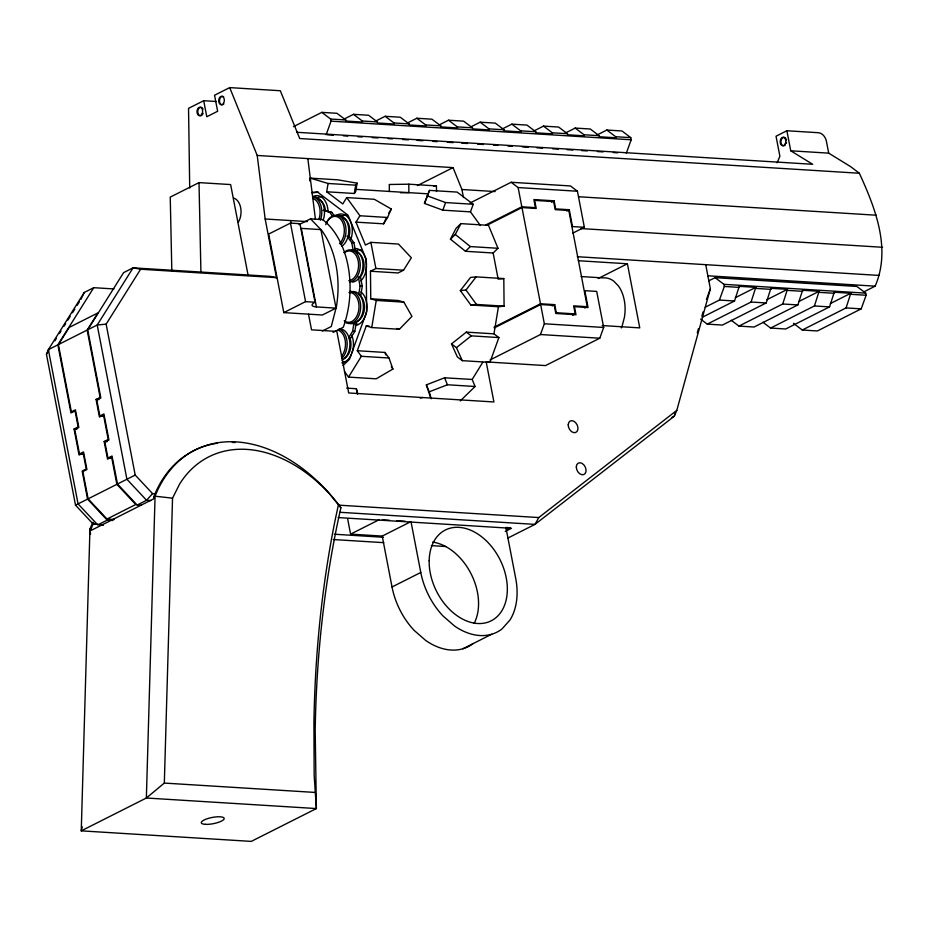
<?xml version="1.0" encoding="UTF-8"?>
<svg xmlns="http://www.w3.org/2000/svg" width="929" height="929" viewBox="0 0 929 929"><rect width="100%" height="100%" fill="white"/><g stroke="black" fill="none" stroke-linecap="round" stroke-linejoin="round"><path stroke-width="1.39" d="M93.585 522.981A153.645 107.114 63.2 0 0 91.309 528.369L91.251 530.343L153.657 498.861L153.715 496.887A153.645 107.114 63.2 0 1 217.421 443.226M82.263 826.822L81.253 830.851L146.364 798.011L164.328 783.077L172.539 498.176L179.622 484.032A141.359 98.544 63.2 0 1 329.075 493.311L340.885 507.733A1159.206 808.149 63.2 0 0 315.186 730.194L316.371 808.555L251.248 841.395L81.253 830.851L89.95 529.054A153.645 107.114 63.2 0 1 92.842 522.353M863.587 292.008L875.153 286.167C891.375 248.577 875.223 207.991 859.36 173.247L850.65 166.651L828.703 153.146L790.742 150.788L786.875 130.757L818.519 132.719A8.477 5.911 63.2 0 1 826.392 141.127L828.703 153.146M309.763 180.9L310.216 178.124L337.866 179.843L357.108 183.152L355.737 191.467L354.344 193.487L326.694 191.78L328.076 183.466L310.216 178.124M354.344 193.487L355.714 185.185L357.108 183.152M348.607 337.773L352.614 331.27L354.019 322.781M358.699 294.586L360.104 286.109L358.304 276.819M350.245 338.795L354.797 331.398L356.399 321.771L355.168 322.131M360.487 276.958L362.287 286.248L360.684 295.875L359.697 294.853M370.764 298.801L398.402 300.52L403.871 302.157L411.953 316.359L399.377 329.272L371.739 327.554L376.233 300.439L370.764 298.801L370.474 271.233L375.908 268.493L403.546 270.211L411.35 257.774L398.506 244.06L370.868 242.341L365.445 245.082L355.993 222.136L359.918 215.76L387.567 217.479L391.283 209.025L374.352 199.294L346.703 197.575L342.778 203.95L326.694 191.78M493.961 333.836L466.312 332.129L451.506 343.893L457.358 356.933L462.282 360.661L489.92 362.38L498.885 337.575L493.961 333.836L498.443 306.733L504.087 306.164L503.808 278.584L476.171 276.877L470.527 277.446L460.343 290.591L470.806 305.014L498.443 306.733M338.446 504.598L334.835 521.587A1171.457 816.684 63.2 0 0 313.921 722.588L314.165 775.204L316.371 808.555L146.364 798.011L155.073 496.202A153.645 107.114 63.2 0 1 340.885 507.733M675.406 412.07L674.257 416.238L534.976 524.386L507.977 537.996M697.273 332.826L698.422 328.657M701.871 316.139L703.021 311.97M671.795 417.481L674.257 416.238L676.788 410.386L710.36 288.71L705.726 264.672M626.274 153.343L631.186 139.78L630.779 137.655L621.966 130.977L606.846 130.037L596.534 135.239M326.137 134.763L331.049 121.153L330.631 119.04L321.817 112.363L293.471 126.658M344.485 371.53L348.538 377.104L376.175 378.823L392.909 369.057L388.996 358.013L361.358 356.295L357.305 350.721L366.27 325.916L369.034 326.091M470.469 211.87L442.831 210.163L424.46 203.428L429.488 190.387L457.138 192.094L473.221 204.275L470.469 211.87L480.386 225.515M429.488 190.387L424.46 203.428M442.831 210.163L445.572 202.557L473.221 204.275M490.071 359.953L540.469 334.533L544.348 323.78L540.643 304.549L554.253 305.397L555.809 313.468L575.992 314.745L574.447 306.675L588.045 307.522L584.829 290.684L596.697 291.416L603.664 327.461L599.786 338.214L545.509 365.585L486.192 361.904L493.914 401.967L348.689 392.967L336.832 331.398L311.529 329.83L308.521 314.211M706.47 299.463L710.36 288.71M705.227 307.209L719.406 300.055L724.318 286.457L723.912 284.332L715.086 277.666L708.653 280.906M702.312 317.253L734.525 300.996L739.24 286.341L755.776 287.363L751.073 302.03L707.259 324.128L700.64 319.123M707.259 324.128L722.379 325.069L766.193 302.959L770.907 288.304L787.455 289.325L782.741 303.992L738.927 326.091L731.204 320.25M738.927 326.091L754.046 327.031L797.872 304.933L802.575 290.266L819.123 291.3L814.408 305.955L770.594 328.053L762.883 322.212M770.594 328.053L785.713 328.994L829.539 306.895L834.242 292.229L850.79 293.262L846.087 307.917L802.261 330.016L793.447 323.338M802.261 330.016L817.381 330.956L861.206 308.858L866.118 295.259L865.712 293.134L856.886 286.457L715.086 277.666M103.398 525.268L92.865 523.701L75.516 505.167L46.45 354.239L48.366 349.641L84.249 292.472L93.748 287.688L113.965 288.942M777.108 162.784L779.884 156.258L776.029 136.226L786.875 130.757M355.993 222.136L383.654 223.819L386.301 217.792M80.916 299.335L84.249 292.472M450.449 239.171L456.046 228.348L460.889 223.622L488.526 225.341L497.979 248.287L493.136 253.002L465.487 251.294L450.449 239.171L455.291 234.456L460.889 223.622M676.788 410.386L538.774 517.558L534.976 524.386L340.095 512.297M388.67 213.252L391.283 209.025M383.654 223.819L387.567 217.479M348.538 377.104L361.358 356.295M460.261 400.922L475.079 386.487L472.176 379.45L482.732 362.322M46.45 354.239L48.749 350.581M54.881 340.827L56.414 338.377M59.468 333.499L61 331.061M64.066 326.184L65.599 323.733M67.898 320.075L70.198 316.417M72.497 312.759L74.796 309.102M77.095 305.432L79.383 301.774M112.897 520.484L107.241 520.135L97.754 524.92L78.071 503.901L48.366 349.641L57.865 344.845L93.748 287.688M58.411 344.578L69.176 327.426L97.928 312.922L87.163 330.074L58.411 344.578L71.37 411.895L75.435 409.84L78.837 427.468L74.761 429.523L79.476 453.967L82.321 454.142M102.747 416.169L99.856 415.995L96.767 399.958L100.831 397.914L87.709 329.795L123.592 272.638L133.091 267.842L270.269 276.354L276.47 277.655L265.171 218.989L257.217 155.457L229.707 87.605L214.553 95.246L217.641 111.271L206.784 116.74L203.706 100.715L216.352 101.505M155.364 493.775L152.565 493.601L135.204 475.067L106.138 324.14L140.616 269.224L276.47 277.655M460.343 290.591L465.986 290.022L476.171 276.877M152.565 493.601L146.585 500.29L137.132 505.062L117.495 484.021L112.014 456.011L107.95 458.067L104.861 442.041L108.925 439.986L103.909 413.939L99.856 415.995M343.068 365.527L349.525 359.233L366.653 311.807L366.119 259.086L348.05 215.203L317.3 191.92L312.156 192.442M465.487 251.294L470.329 246.568L497.979 248.287M451.506 343.893L456.441 347.62L471.247 335.857L498.885 337.575M135.204 475.067L117.495 484.021M203.706 100.715L188.541 108.356L189.713 188.041M248.148 275.518L230.636 184.569L199.003 182.607L170.239 197.111L171.83 271.013M343.173 119.527L353.484 114.325L368.616 115.266L377.429 121.943L377.638 123L394.175 124.021L393.977 122.965L385.163 116.288L374.851 121.49M407.808 122.802L416.831 118.25L431.95 119.191L440.764 125.868L440.973 126.925L457.521 127.958L457.312 126.89L448.498 120.213L439.475 124.765M471.142 126.727L480.165 122.187L495.285 123.116L504.11 129.793L504.308 130.861L520.855 131.883L520.646 130.826L511.833 124.149L501.521 129.352M316.417 306.918A12.716 3.437 -10.9 0 1 315.059 302.227L299.939 223.692L290.452 223.099L268.678 234.073L283.798 312.62L322.398 315.012L336.031 308.138L320.911 229.602L301.286 228.383L316.417 306.918L336.031 308.138M87.709 329.795L97.208 325.011L106.138 324.14M299.022 224.655L310.53 218.849L322.56 219.592A80.533 53.464 -86.4 0 1 343.289 327.263L333.058 332.419M417.4 185.579L453.05 167.603L461.922 189.504L463.466 197.517M533.2 131.314L543.5 126.112L558.631 127.052L567.445 133.73L567.654 134.786L584.19 135.82L583.993 134.751L575.179 128.074L564.867 133.277M470.132 202.952L511.136 182.27L570.452 185.951L577.432 191.235L584.353 227.303L572.926 233.063M79.476 453.967L83.54 451.912L86.931 469.54L82.867 471.595L88.116 498.838L106.998 519.021L135.762 504.517L116.868 484.334L111.631 457.091L107.555 459.147L104.164 441.507L108.228 439.463L103.525 415.019L99.461 417.063L96.07 399.435L100.135 397.391L87.163 330.074M283.798 312.62L305.571 301.635L315.059 302.227M107.241 520.135L87.57 499.117L82.17 471.073L86.234 469.017L83.157 452.992L79.081 455.036L74.065 428.989L78.141 426.945L75.052 410.908L70.976 412.964L57.865 344.845M485.739 224.969L521.819 206.784L535.418 207.631L533.861 199.561L554.114 200.815L555.67 208.886L569.268 209.722L572.485 226.571L584.353 227.303M487.191 225.132L521.97 207.585L536.207 208.468L534.663 200.397L553.638 201.581L555.194 209.652L568.803 210.488L587.267 306.686L584.689 307.987M403.546 270.211L398.123 272.952L370.474 271.233M551.536 202.116L554.114 200.815M322.317 331.038L331.27 326.52L336.426 306.616A80.533 53.464 -86.4 0 0 321.759 230.485L310.53 218.849M566.69 211.022L569.268 209.722M87.57 499.117L75.516 505.167M88.116 498.838L116.868 484.334M91.309 528.369L89.95 529.054L90.543 534.14M153.715 496.887L155.073 496.202L172.539 498.176M494.112 327.147L540.492 303.76L554.729 304.642L556.285 312.713L575.214 313.909L573.657 305.838L587.267 306.686M494.263 327.937L540.643 304.549M598.195 278.503L627.412 263.766L639.756 327.879L602.131 325.545M552.151 305.943L554.729 304.642M572.636 315.21L575.214 313.909M735.315 297.686L755.776 287.363M766.994 299.649L787.455 289.325M798.661 301.611L819.123 291.3M347.597 518.614L350.581 534.129L379.346 519.625M830.329 303.574L850.79 293.262M350.581 534.129L382.225 536.091L410.99 521.587L420.779 572.473A63.578 44.325 63.2 0 0 442.866 615.834L454.536 626.007A63.578 44.325 63.2 0 0 501.997 628.945L509.986 620.003A63.578 44.325 63.2 0 0 515.7 578.361L505.899 527.475L510.137 527.742L506.386 529.635M473.233 643.449A63.578 44.325 63.2 0 1 425.772 640.511L414.102 630.35A63.578 44.325 63.2 0 1 392.026 586.977L420.779 572.473M505.248 531.446L511.461 528.311L338.179 517.558M462.944 648.744L491.708 634.24M430.673 397.844L426.341 384.861L444.561 377.801L472.176 379.45M431.23 398.773L429.21 391.829L447.43 384.769L475.079 386.487M420.163 398.088L422.904 397.496M311.889 192.884L318.519 192.21M433.611 186.195L436.444 185.905L436.502 191.537M503.808 278.584L498.165 279.153L493.136 253.002M470.806 305.014L476.449 304.445L504.087 306.164M436.444 185.905L408.806 184.197L389.274 184.488L389.356 191.525M400.527 192.767L408.888 192.64L408.806 184.197M229.707 87.605L280.326 90.74L299.695 138.526L859.36 173.247M321.817 112.363L336.937 113.292L345.762 119.969L345.96 121.037L362.507 122.059L362.31 121.002L353.484 114.325M385.163 116.288L400.283 117.228L409.097 123.905L409.306 124.962L425.854 125.996L425.645 124.927L416.831 118.25M448.498 120.213L463.617 121.153L472.431 127.83L472.64 128.899L489.188 129.921L488.979 128.864L480.165 122.187M511.833 124.149L526.964 125.09L535.778 131.767L535.975 132.824L552.523 133.846L552.325 132.789L543.5 126.112M575.179 128.074L590.298 129.015L599.112 135.692L599.321 136.749L615.869 137.782L615.66 136.714L606.846 130.037M330.631 119.04L345.762 119.969M362.31 121.002L377.429 121.943M393.977 122.965L409.097 123.905M425.645 124.927L440.764 125.868M457.312 126.89L472.431 127.83M488.979 128.864L504.11 129.793M520.646 130.826L535.778 131.767M552.325 132.789L567.445 133.73M583.993 134.751L599.112 135.692M615.66 136.714L630.779 137.655M331.049 121.153L631.186 139.78M296.757 132.278L812.689 164.294L790.742 150.788M327.577 134.844L333.348 135.204M343.451 135.831L347.783 136.099M357.874 136.726L362.205 136.993M372.308 137.62L378.08 137.968M388.183 138.595L392.514 138.862M402.605 139.489L408.377 139.849M417.04 140.384L422.811 140.743M432.914 141.371L437.245 141.638M447.348 142.265L453.12 142.613M461.771 143.159L467.542 143.507M477.645 144.134L483.417 144.494M493.52 145.121L497.851 145.388M507.942 146.016L512.274 146.283M522.377 146.91L528.148 147.258M536.811 147.804L542.582 148.152M552.674 148.779L558.457 149.139M567.108 149.674L572.879 150.033M581.542 150.568L587.314 150.928M597.417 151.555L603.188 151.903M613.279 152.53L617.611 152.797M257.217 155.457L453.05 167.603M511.136 182.27L518.115 187.553L577.432 191.235M461.922 189.504L495.134 191.56M578.895 196.762L876.372 215.214M328.076 183.466L355.714 185.185M355.308 189.319L428.246 193.847M331.885 212.404L323.362 210.372L331.885 212.404L334.138 215.505M580.834 228.557L882.55 247.277M265.171 218.989L307.36 221.601M347.016 236.094L351.708 242.55L353.891 242.69L355.47 250.865M577.304 256.706L879.043 275.425M578.372 260.724L627.412 263.766M707.619 275.774L875.153 286.167M723.912 284.332L865.712 293.134M581.194 276.552L602.77 277.887A33.061 21.948 -86.4 0 1 613.814 281.185L618.424 285.969A33.061 21.948 -86.4 0 1 624.439 317.219L622.325 325.394A33.061 21.948 -86.4 0 1 621.315 327.914M724.318 286.457L739.438 287.398M755.985 288.431L771.105 289.36M787.653 290.394L802.784 291.334M819.32 292.356L834.451 293.297M850.999 294.319L866.118 295.259M719.406 300.055L734.525 300.996M751.073 302.03L766.193 302.959M782.741 303.992L797.872 304.933M814.408 305.955L829.539 306.895M846.087 307.917L861.206 308.858M360.104 286.109L362.287 286.248M376.233 300.439L403.871 302.157M544.348 323.78L603.664 327.461M540.469 334.533L599.786 338.214M355.075 324L357.886 324.175M352.614 331.27L354.797 331.398M357.305 350.721L384.943 352.439L388.996 358.013M96.07 399.435L98.915 399.609M74.065 428.989L76.956 429.175M104.164 441.507L107.009 441.693M107.95 458.067L110.841 458.252M339.027 505.167L538.774 517.558M150.823 500.557L146.585 500.29L126.913 479.271L97.208 325.011L133.091 267.842L140.616 269.224M382.225 519.799L389.414 520.252M396.602 520.693L405.23 521.227M137.132 505.062L141.359 505.33M106.998 519.021L114.186 519.462M334.324 534.221L383.422 537.264M92.865 523.701L95.675 523.875M333.314 539.54L383.77 542.664M431.346 545.613L445.769 546.507M164.328 783.077L314.78 792.414M346.668 388.101L356.341 388.728L357.816 393.826M396.648 328.448L399.377 329.272M366.27 325.916L371.739 327.554M427.212 195.833L445.572 202.557M466.312 332.129L471.247 335.857M455.291 234.456L470.329 246.568M465.986 290.022L476.449 304.445M346.703 197.575L359.918 215.76M349.199 236.221L353.891 242.69M329.702 212.265L332.71 216.411M391.295 366.827L392.909 369.057M456.441 347.62L462.282 360.661M444.561 377.801L447.43 384.769M426.341 384.861L429.21 391.829M384.943 352.439L385.814 354.89M518.115 187.553L521.819 206.784M521.97 207.585L540.492 303.76M370.868 242.341L375.908 268.493M351.708 242.55L353.287 250.725M356.341 388.728L357.363 394.012M382.225 536.091L392.026 586.977M290.487 220.556L291.032 223.39M290.452 223.099L305.571 301.635M307.836 158.592L315.442 219.302M199.003 182.607L200.931 272.441M222.356 104.791A4.239 2.81 -86.4 0 1 219.581 99.751A4.239 2.81 -86.4 0 1 223.692 96.767M223.761 104.083A4.239 2.81 -86.4 0 1 223.088 104.582M199.921 115.672A4.239 2.81 -86.4 0 1 197.982 110.168A4.239 2.81 -86.4 0 1 201.976 107.718M202.568 108.333A4.239 2.81 -86.4 0 1 203.033 109.157M203.068 113.384A4.239 2.81 -86.4 0 1 200.652 115.742M233.597 198.005A14.841 9.847 -86.4 0 1 238.277 222.286M785.237 145.063A4.239 2.81 -86.4 0 1 781.498 144.204A4.239 2.81 -86.4 0 1 781.939 138.502A4.239 2.81 -86.4 0 1 785.748 138.363M786.201 139.187A4.239 2.81 -86.4 0 1 786.503 140.186M786.526 142.369A4.239 2.81 -86.4 0 1 786.248 143.414M326.427 223.006A16.107 10.695 -86.4 0 1 343.091 219.685A16.107 10.695 -86.4 0 1 340.804 244.687M337.866 215.435A16.107 10.695 -86.4 0 1 348.549 227.64A16.107 10.695 -86.4 0 1 341.837 246.208M325.742 224.702A14.922 9.905 -86.4 0 1 341.326 220.045A14.922 9.905 -86.4 0 1 339.515 243.642M342.789 217.943A13.993 9.29 -86.4 0 1 349.014 236.698M342.046 216.004A16.85 11.183 -86.4 0 1 346.889 215.203M323.153 220.231A16.107 10.695 -86.4 0 0 313.619 197.087A16.107 10.695 -86.4 0 1 320.435 220.068M312.608 198.295A14.922 9.905 -86.4 0 1 318.856 219.488M318.554 199.584A13.993 9.29 -86.4 0 1 325.545 211.15M317.811 197.656A16.85 11.183 -86.4 0 1 322.653 196.855M352.521 291.578A16.107 10.695 -86.4 0 1 363.332 308.649A16.107 10.695 -86.4 0 1 350.07 323.408M349.803 291.404A16.107 10.695 -86.4 0 1 360.359 310.565A16.107 10.695 -86.4 0 1 344.752 321.898M348.921 292.53A14.922 9.905 -86.4 0 1 358.71 310.286A14.922 9.905 -86.4 0 1 344.241 320.784M359.72 295.236A13.993 9.29 -86.4 0 1 364.435 308.672A13.993 9.29 -86.4 0 1 357.735 321.004M357.038 324.581A16.85 11.183 -86.4 0 1 355.192 323.756M344.044 252.549A16.107 10.695 -86.4 0 1 359.848 260.712A16.107 10.695 -86.4 0 1 349.699 281.963M352.103 250.029A16.107 10.695 -86.4 0 1 362.984 264.997A16.107 10.695 -86.4 0 1 352.428 282.126M344.322 252.804A14.922 9.905 -86.4 0 1 358.315 261.653A14.922 9.905 -86.4 0 1 348.805 280.721M357.038 252.525A13.993 9.29 -86.4 0 1 363.901 262.884A13.993 9.29 -86.4 0 1 360.22 277.109M356.283 250.586A16.85 11.183 -86.4 0 1 361.126 249.785M341.802 329.226A16.107 10.695 -86.4 0 1 349.896 343.927A16.107 10.695 -86.4 0 1 342.116 360.231M339.073 329.052A16.107 10.695 -86.4 0 1 347.063 341.675A16.107 10.695 -86.4 0 1 341.965 358.199M337.993 330.167A14.922 9.905 -86.4 0 1 345.321 341.222A14.922 9.905 -86.4 0 1 341.396 356.399M349.676 337.378A13.993 9.29 -86.4 0 1 344.229 358.385M345.46 362.275A16.85 11.183 -86.4 0 1 343.533 361.962M335.381 216.167A17.697 11.752 -86.4 0 1 349.083 218.861A17.697 11.752 -86.4 0 1 350.814 239.438M313.061 196.565A17.697 11.752 -86.4 0 1 328.065 212.114M351.789 335.311A17.697 11.752 -86.4 0 1 351.963 352.95M351.429 354.309A17.697 11.752 -86.4 0 1 341.86 362.798M354.576 248.589A17.697 11.752 -86.4 0 1 366.537 265.044M366.525 266.193A17.697 11.752 -86.4 0 1 360.8 280.918M360.916 291.915A17.697 11.752 -86.4 0 1 366.607 311.203A17.697 11.752 -86.4 0 1 355.366 325.417M232.285 442.425A153.645 107.114 63.2 0 1 235.049 442.552M432.717 542.095A50.863 35.465 63.2 0 1 471.015 573.704A50.863 35.465 63.2 0 1 474.127 623.405M223.552 103.305A4.239 2.81 -86.4 0 0 222.217 96.372A4.239 2.81 -86.4 0 0 218.814 101.888A4.239 2.81 -86.4 0 0 223.552 103.305M201.837 114.255A4.239 2.81 -86.4 0 0 200.501 107.311A4.239 2.81 -86.4 0 0 197.099 112.839A4.239 2.81 -86.4 0 0 201.837 114.255M785.017 144.285A4.239 2.81 -86.4 0 0 783.681 137.353A4.239 2.81 -86.4 0 0 780.279 142.869A4.239 2.81 -86.4 0 0 785.017 144.285M576.305 466.915A6.364 4.436 63.2 0 0 583.54 474.638A6.364 4.436 63.2 0 0 583.726 464.709A6.364 4.436 63.2 0 0 576.305 466.915M568.211 424.843A6.364 4.436 63.2 0 0 575.434 432.566A6.364 4.436 63.2 0 0 575.632 422.637A6.364 4.436 63.2 0 0 568.211 424.843M205.274 824.337A11.659 3.159 -10.9 0 0 224.005 819.157A11.659 3.159 -10.9 0 0 208.932 818.217A11.659 3.159 -10.9 0 0 205.274 824.337M429.175 560.698A50.863 35.465 63.2 0 0 487.005 622.476A50.863 35.465 63.2 0 0 488.538 543.082A50.863 35.465 63.2 0 0 429.175 560.698"/></g></svg>
